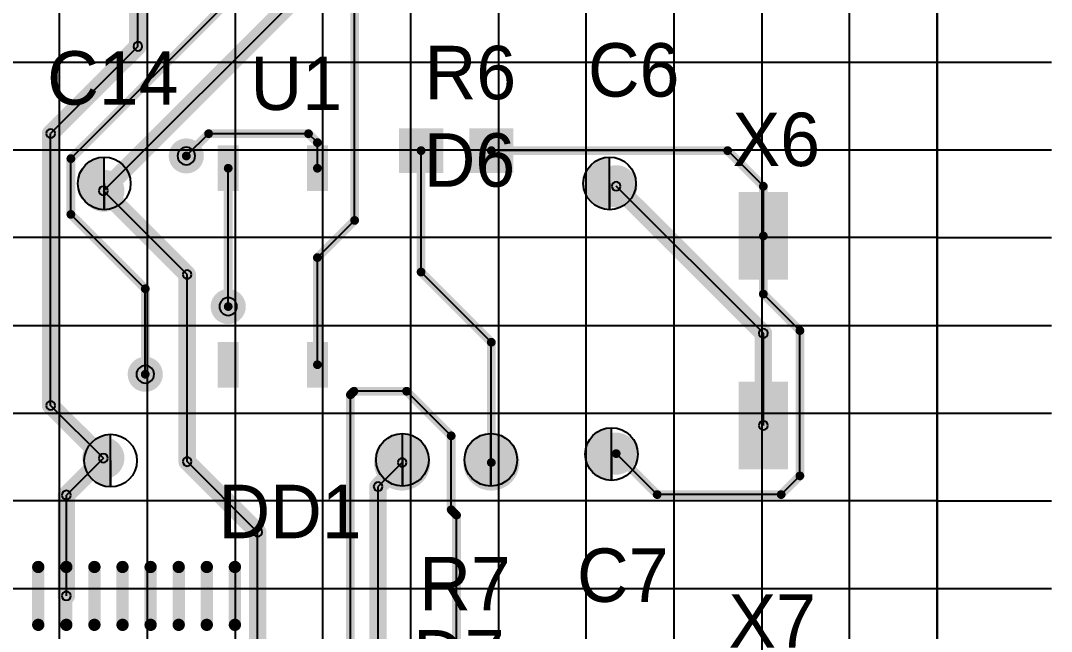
# Model space of a CAD drawing. Header units: millimetres. Extents: x 40 to 3761, y -469 to 920.
# Drawn here: x 3249.5 to 3308.2, y 169.6 to 204.4 of the extents above; entities that cross this region are included whole.
import ezdxf

# ---------------------------------------------------------------- set-up
doc = ezdxf.new("R2010")
doc.units = ezdxf.units.MM
for name, color, linetype in [('TopLayer', 1, 'Continuous'), ('TopOverlay', 2, 'Continuous'), ('Слой1', 7, 'Continuous')]:
    doc.layers.add(name, color=color, linetype=linetype)

# ---------------------------------------------------------------- blocks, each defined once
blk = doc.blocks.new('*U244')
blk.add_line((3.248, 0), (-3.248, 0))
blk = doc.blocks.new('*U245')
at = {"color": 0, "linetype": 'ByBlock', "lineweight": -2, "transparency": 16777216}
for p in [(0, -65), (0, -70), (0, -75), (0, -80), (0, -85), (0, -90), (0, -95)]:
    blk.add_blockref('*U244', p, dxfattribs=at)
blk = doc.blocks.new('*U235')
for p, q in [((5, 152.5), (5, -152.5)), ((-5, 147.5), (-5, -152.5)), ((0.005, -152.5), (0.005, 147.5))]:
    blk.add_line(p, q)
blk = doc.blocks.new('*U236')
at = {"color": 0, "linetype": 'ByBlock', "lineweight": -2, "transparency": 16777216}
for p in [(45, 0), (60, 0), (75, 0), (90, 0)]:
    blk.add_blockref('*U235', p, dxfattribs=at)
blk = doc.blocks.new('*U237')
for p, q in [((50, 5), (-50, 5)), ((-50, 0), (50, 0)), ((-50, -5), (50, -5))]:
    blk.add_line(p, q)
blk = doc.blocks.new('*U230')
at = {"color": 0, "linetype": 'ByBlock', "lineweight": -2, "transparency": 16777216}
for p in [(0, 180), (0, 165), (0, 150)]:
    blk.add_blockref('*U237', p, dxfattribs=at)

msp = doc.modelspace()

# ---------------------------------------------------------------- hatches: boundary and pattern name
h = msp.add_hatch(color=256)
h.dxf.hatch_style = 1
h.paths.add_polyline_path([(3254.243, 196.64, 0.414214), (3252.743, 195.14, 0.414214), (3254.243, 193.64), (3254.243, 195.14)])
h = msp.add_hatch(color=256)
h.dxf.hatch_style = 1
h.paths.add_polyline_path([(3283.031, 196.64, 0.414214), (3281.531, 195.14, 0.414214), (3283.031, 193.64), (3283.031, 195.14)])
h = msp.add_hatch(color=256)
h.dxf.hatch_style = 1
h.paths.add_polyline_path([(3254.607, 180.834, 0.414214), (3253.107, 179.334, 0.414214), (3254.607, 177.834), (3254.607, 179.334)])
h = msp.add_hatch(color=256)
h.dxf.hatch_style = 1
h.paths.add_polyline_path([(3271.226, 180.881, 0.414214), (3269.726, 179.381, 0.414214), (3271.226, 177.881), (3271.226, 179.381)])
h = msp.add_hatch(color=256)
h.dxf.hatch_style = 1
h.paths.add_polyline_path([(3276.263, 180.881, 0.414214), (3274.763, 179.381, 0.414214), (3276.263, 177.881), (3276.263, 179.381)])
h = msp.add_hatch(color=256)
h.dxf.hatch_style = 1
h.paths.add_polyline_path([(3283.137, 181.21, 0.414214), (3281.637, 179.71, 0.414214), (3283.137, 178.21), (3283.137, 179.71)])

# ---------------------------------------------------------------- linework, layer by layer
for p, q in [((3301.695, 17.047), (3301.695, 317.047)), ((3301.695, 314.547), (3301.695, 17.047))]:
    msp.add_line(p, q)
at = {"layer": 'TopLayer'}
for p, q in [((3268.503, 193.029), (3268.503, 227.604)), ((3263.904, 208.111), (3252.343, 196.55)), ((3267.353, 207.881), (3254.193, 194.721)), ((3256.161, 202.951), (3256.161, 206.659)), ((3256.161, 202.951), (3251.192, 197.983)), ((3251.192, 182.481), (3251.192, 197.983)), ((3260.187, 197.973), (3258.917, 196.703)), ((3265.877, 197.973), (3260.187, 197.973)), ((3266.385, 197.465), (3265.877, 197.973)), ((3266.385, 196.003), (3266.385, 197.465)), ((3272.291, 190.085), (3272.291, 197.007)), ((3289.753, 197.007), (3276.291, 197.007)), ((3291.785, 194.975), (3289.753, 197.007)), ((3252.343, 193.371), (3252.343, 196.55)), ((3261.305, 188.117), (3261.305, 196.003)), ((3291.785, 186.593), (3283.403, 194.975)), ((3291.785, 192.143), (3291.785, 194.975)), ((3258.968, 189.946), (3254.193, 194.721)), ((3256.58, 189.133), (3252.343, 193.371)), ((3268.503, 193.029), (3266.385, 190.911)), ((3291.785, 188.829), (3291.785, 192.143)), ((3266.385, 184.803), (3266.385, 190.911)), ((3258.968, 179.278), (3258.968, 189.946)), ((3276.291, 186.085), (3272.291, 190.085)), ((3256.58, 184.257), (3256.58, 189.133)), ((3293.867, 186.746), (3291.785, 188.829)), ((3293.867, 178.465), (3293.867, 186.746)), ((3291.785, 181.343), (3291.785, 186.593)), ((3276.291, 179.227), (3276.291, 186.085)), ((3268.467, 183.291), (3268.264, 183.088)), ((3271.465, 183.291), (3268.467, 183.291)), ((3274.005, 180.751), (3271.465, 183.291)), ((3268.264, 165.511), (3268.264, 183.088)), ((3254.193, 179.481), (3251.192, 182.481)), ((3274.005, 176.535), (3274.005, 180.751)), ((3285.739, 177.399), (3283.403, 179.735)), ((3254.193, 179.481), (3252.085, 177.373)), ((3262.981, 175.265), (3258.968, 179.278)), ((3271.211, 179.227), (3269.839, 177.856)), ((3293.867, 178.465), (3292.801, 177.399)), ((3252.085, 171.623), (3252.085, 177.373)), ((3269.839, 152.405), (3269.839, 177.856)), ((3292.801, 177.399), (3285.739, 177.399)), ((3274.309, 163.327), (3274.309, 176.23)), ((3262.981, 168.966), (3262.981, 175.265))]:
    msp.add_line(p, q, dxfattribs=at)
for points, const_width in [([(3268.503, 193.029), (3268.503, 227.604)], 0.5), ([(3263.904, 208.111), (3252.343, 196.55)], 0.5), ([(3267.353, 207.881), (3254.193, 194.721)], 1), ([(3256.161, 202.951), (3256.161, 206.659)], 1), ([(3256.161, 202.951), (3251.192, 197.983)], 1), ([(3251.192, 182.481), (3251.192, 197.983)], 1), ([(3260.187, 197.973), (3258.917, 196.703)], 0.5), ([(3265.877, 197.973), (3260.187, 197.973)], 0.5), ([(3266.385, 197.465), (3265.877, 197.973)], 0.5), ([(3266.385, 196.003), (3266.385, 197.465)], 0.5), ([(3252.343, 193.371), (3252.343, 196.55)], 0.5), ([(3272.291, 190.085), (3272.291, 197.007)], 0.5), ([(3289.753, 197.007), (3276.291, 197.007)], 0.5), ([(3291.785, 194.975), (3289.753, 197.007)], 0.5), ([(3261.305, 188.117), (3261.305, 196.003)], 0.5), ([(3258.968, 189.946), (3254.193, 194.721)], 1), ([(3291.785, 186.593), (3283.403, 194.975)], 1), ([(3291.785, 192.143), (3291.785, 194.975)], 0.5), ([(3256.58, 189.133), (3252.343, 193.371)], 0.5), ([(3268.503, 193.029), (3266.385, 190.911)], 0.5), ([(3291.785, 188.829), (3291.785, 192.143)], 0.5), ([(3266.385, 184.803), (3266.385, 190.911)], 0.5), ([(3258.968, 179.278), (3258.968, 189.946)], 1), ([(3276.291, 186.085), (3272.291, 190.085)], 0.5), ([(3256.58, 184.257), (3256.58, 189.133)], 0.5), ([(3293.867, 186.746), (3291.785, 188.829)], 0.5), ([(3291.785, 181.343), (3291.785, 186.593)], 1), ([(3293.867, 178.465), (3293.867, 186.746)], 0.5), ([(3276.291, 179.227), (3276.291, 186.085)], 0.5), ([(3268.467, 183.291), (3268.264, 183.088)], 0.5), ([(3268.264, 165.511), (3268.264, 183.088)], 0.5), ([(3271.465, 183.291), (3268.467, 183.291)], 0.5), ([(3274.005, 180.751), (3271.465, 183.291)], 0.5), ([(3254.193, 179.481), (3251.192, 182.481)], 1), ([(3274.005, 176.535), (3274.005, 180.751)], 0.5), ([(3254.193, 179.481), (3252.085, 177.373)], 1), ([(3262.981, 175.265), (3258.968, 179.278)], 1), ([(3271.211, 179.227), (3269.839, 177.856)], 1), ([(3285.739, 177.399), (3283.403, 179.735)], 0.5), ([(3293.867, 178.465), (3292.801, 177.399)], 0.5), ([(3269.839, 152.405), (3269.839, 177.856)], 1), ([(3252.085, 171.623), (3252.085, 177.373)], 1), ([(3292.801, 177.399), (3285.739, 177.399)], 0.5), ([(3274.309, 176.23), (3274.005, 176.535)], 0.5), ([(3274.309, 163.327), (3274.309, 176.23)], 0.5), ([(3262.981, 168.966), (3262.981, 175.265)], 1), ([(3250.485, 173.273), (3250.485, 169.973)], 0.7), ([(3252.085, 173.273), (3252.085, 169.973)], 0.7), ([(3253.685, 173.273), (3253.685, 169.973)], 0.7), ([(3255.285, 173.273), (3255.285, 169.973)], 0.7), ([(3256.885, 173.273), (3256.885, 169.973)], 0.7), ([(3258.485, 173.273), (3258.485, 169.973)], 0.7), ([(3260.085, 173.273), (3260.085, 169.973)], 0.7), ([(3261.685, 173.273), (3261.685, 169.973)], 0.7)]:
    msp.add_lwpolyline(points, dxfattribs=dict(at, const_width=const_width))
for points, const_width in [([(3256.411, 202.951, -1), (3255.911, 202.951, -1)], 0.5), ([(3256.411, 202.951, -1), (3255.911, 202.951, -1)], 0.5), ([(3251.442, 197.983, -1), (3250.943, 197.983, -1)], 0.5), ([(3251.442, 197.983, -1), (3250.943, 197.983, -1)], 0.5), ([(3260.312, 197.973, -1), (3260.062, 197.973, -1)], 0.25), ([(3260.312, 197.973, -1), (3260.062, 197.973, -1)], 0.25), ([(3266.002, 197.973, -1), (3265.752, 197.973, -1)], 0.25), ([(3266.002, 197.973, -1), (3265.752, 197.973, -1)], 0.25), ([(3259.417, 196.703, -1), (3258.417, 196.703, -1)], 1), ([(3266.51, 197.465, -1), (3266.26, 197.465, -1)], 0.25), ([(3266.51, 197.465, -1), (3266.26, 197.465, -1)], 0.25), ([(3252.468, 196.55, -1), (3252.218, 196.55, -1)], 0.25), ([(3252.468, 196.55, -1), (3252.218, 196.55, -1)], 0.25), ([(3259.042, 196.703, -1), (3258.792, 196.703, -1)], 0.25), ([(3272.416, 197.007, -1), (3272.166, 197.007, -1)], 0.25), ([(3276.416, 197.007, -1), (3276.166, 197.007, -1)], 0.25), ([(3289.878, 197.007, -1), (3289.628, 197.007, -1)], 0.25), ([(3289.878, 197.007, -1), (3289.628, 197.007, -1)], 0.25), ([(3261.43, 196.003, -1), (3261.18, 196.003, -1)], 0.25), ([(3266.51, 196.003, -1), (3266.26, 196.003, -1)], 0.25), ([(3283.403, 194.375, -1), (3283.403, 195.575, -1)], 1.2), ([(3254.193, 194.121, -1), (3254.193, 195.321, -1)], 1.2), ([(3254.443, 194.721, -1), (3253.943, 194.721, -1)], 0.5), ([(3254.443, 194.721, -1), (3253.943, 194.721, -1)], 0.5), ([(3283.653, 194.975, -1), (3283.153, 194.975, -1)], 0.5), ([(3291.91, 194.975, -1), (3291.66, 194.975, -1)], 0.25), ([(3291.91, 194.975, -1), (3291.66, 194.975, -1)], 0.25), ([(3252.468, 193.371, -1), (3252.218, 193.371, -1)], 0.25), ([(3252.468, 193.371, -1), (3252.218, 193.371, -1)], 0.25), ([(3268.628, 193.029, -1), (3268.378, 193.029, -1)], 0.25), ([(3268.628, 193.029, -1), (3268.378, 193.029, -1)], 0.25), ([(3291.91, 192.143, -1), (3291.66, 192.143, -1)], 0.25), ([(3291.91, 192.143, -1), (3291.66, 192.143, -1)], 0.25), ([(3266.51, 190.911, -1), (3266.26, 190.911, -1)], 0.25), ([(3266.51, 190.911, -1), (3266.26, 190.911, -1)], 0.25), ([(3259.218, 189.946, -1), (3258.718, 189.946, -1)], 0.5), ([(3259.218, 189.946, -1), (3258.718, 189.946, -1)], 0.5), ([(3272.416, 190.085, -1), (3272.166, 190.085, -1)], 0.25), ([(3272.416, 190.085, -1), (3272.166, 190.085, -1)], 0.25), ([(3256.705, 189.133, -1), (3256.455, 189.133, -1)], 0.25), ([(3256.705, 189.133, -1), (3256.455, 189.133, -1)], 0.25), ([(3261.805, 188.117, -1), (3260.805, 188.117, -1)], 1), ([(3291.91, 188.829, -1), (3291.66, 188.829, -1)], 0.25), ([(3291.91, 188.829, -1), (3291.66, 188.829, -1)], 0.25), ([(3261.43, 188.117, -1), (3261.18, 188.117, -1)], 0.25), ([(3292.035, 186.593, -1), (3291.535, 186.593, -1)], 0.5), ([(3292.035, 186.593, -1), (3291.535, 186.593, -1)], 0.5), ([(3293.992, 186.746, -1), (3293.742, 186.746, -1)], 0.25), ([(3293.992, 186.746, -1), (3293.742, 186.746, -1)], 0.25), ([(3276.416, 186.085, -1), (3276.166, 186.085, -1)], 0.25), ([(3276.416, 186.085, -1), (3276.166, 186.085, -1)], 0.25), ([(3257.08, 184.257, -1), (3256.08, 184.257, -1)], 1), ([(3266.51, 184.803, -1), (3266.26, 184.803, -1)], 0.25), ([(3256.705, 184.257, -1), (3256.455, 184.257, -1)], 0.25), ([(3268.389, 183.088, -1), (3268.139, 183.088, -1)], 0.25), ([(3268.389, 183.088, -1), (3268.139, 183.088, -1)], 0.25), ([(3268.592, 183.291, -1), (3268.342, 183.291, -1)], 0.25), ([(3268.592, 183.291, -1), (3268.342, 183.291, -1)], 0.25), ([(3271.59, 183.291, -1), (3271.34, 183.291, -1)], 0.25), ([(3271.59, 183.291, -1), (3271.34, 183.291, -1)], 0.25), ([(3251.442, 182.481, -1), (3250.943, 182.481, -1)], 0.5), ([(3251.442, 182.481, -1), (3250.943, 182.481, -1)], 0.5), ([(3292.035, 181.343, -1), (3291.535, 181.343, -1)], 0.5), ([(3274.13, 180.751, -1), (3273.88, 180.751, -1)], 0.25), ([(3274.13, 180.751, -1), (3273.88, 180.751, -1)], 0.25), ([(3283.403, 179.135, -1), (3283.403, 180.335, -1)], 1.2), ([(3254.193, 178.881, -1), (3254.193, 180.081, -1)], 1.2), ([(3271.211, 178.427, -1), (3271.211, 180.027, -1)], 1.6), ([(3276.291, 178.427, -1), (3276.291, 180.027, -1)], 1.6), ([(3254.443, 179.481, -1), (3253.943, 179.481, -1)], 0.5), ([(3254.443, 179.481, -1), (3253.943, 179.481, -1)], 0.5), ([(3259.218, 179.278, -1), (3258.718, 179.278, -1)], 0.5), ([(3259.218, 179.278, -1), (3258.718, 179.278, -1)], 0.5), ([(3271.461, 179.227, -1), (3270.961, 179.227, -1)], 0.5), ([(3283.528, 179.735, -1), (3283.278, 179.735, -1)], 0.25), ([(3276.416, 179.227, -1), (3276.166, 179.227, -1)], 0.25), ([(3293.992, 178.465, -1), (3293.742, 178.465, -1)], 0.25), ([(3293.992, 178.465, -1), (3293.742, 178.465, -1)], 0.25), ([(3270.089, 177.856, -1), (3269.589, 177.856, -1)], 0.5), ([(3270.089, 177.856, -1), (3269.589, 177.856, -1)], 0.5), ([(3252.335, 177.373, -1), (3251.835, 177.373, -1)], 0.5), ([(3252.335, 177.373, -1), (3251.835, 177.373, -1)], 0.5), ([(3285.864, 177.399, -1), (3285.614, 177.399, -1)], 0.25), ([(3285.864, 177.399, -1), (3285.614, 177.399, -1)], 0.25), ([(3292.926, 177.399, -1), (3292.676, 177.399, -1)], 0.25), ([(3292.926, 177.399, -1), (3292.676, 177.399, -1)], 0.25), ([(3274.13, 176.535, -1), (3273.88, 176.535, -1)], 0.25), ([(3274.13, 176.535, -1), (3273.88, 176.535, -1)], 0.25), ([(3274.434, 176.23, -1), (3274.184, 176.23, -1)], 0.25), ([(3274.434, 176.23, -1), (3274.184, 176.23, -1)], 0.25), ([(3263.231, 175.265, -1), (3262.731, 175.265, -1)], 0.5), ([(3263.231, 175.265, -1), (3262.731, 175.265, -1)], 0.5), ([(3250.66, 173.273, -1), (3250.31, 173.273, -1)], 0.35), ([(3252.26, 173.273, -1), (3251.91, 173.273, -1)], 0.35), ([(3253.86, 173.273, -1), (3253.51, 173.273, -1)], 0.35), ([(3255.46, 173.273, -1), (3255.11, 173.273, -1)], 0.35), ([(3257.06, 173.273, -1), (3256.71, 173.273, -1)], 0.35), ([(3258.66, 173.273, -1), (3258.31, 173.273, -1)], 0.35), ([(3260.26, 173.273, -1), (3259.91, 173.273, -1)], 0.35), ([(3261.86, 173.273, -1), (3261.51, 173.273, -1)], 0.35), ([(3252.335, 171.623, -1), (3251.835, 171.623, -1)], 0.5), ([(3250.66, 169.973, -1), (3250.31, 169.973, -1)], 0.35), ([(3252.26, 169.973, -1), (3251.91, 169.973, -1)], 0.35), ([(3253.86, 169.973, -1), (3253.51, 169.973, -1)], 0.35), ([(3255.46, 169.973, -1), (3255.11, 169.973, -1)], 0.35), ([(3257.06, 169.973, -1), (3256.71, 169.973, -1)], 0.35), ([(3258.66, 169.973, -1), (3258.31, 169.973, -1)], 0.35), ([(3260.26, 169.973, -1), (3259.91, 169.973, -1)], 0.35), ([(3261.86, 169.973, -1), (3261.51, 169.973, -1)], 0.35)]:
    msp.add_lwpolyline(points, format="xyb", close=True, dxfattribs=dict(at, const_width=const_width))
for centre, radius, start, end in [((3256.161, 202.951), 0.25, 0, 180), ((3256.161, 202.951), 0.25, 0, 180), ((3256.161, 202.951), 0.25, 180, 0), ((3256.161, 202.951), 0.25, 180, 0), ((3251.192, 197.983), 0.25, 0, 180), ((3251.192, 197.983), 0.25, 0, 180), ((3251.192, 197.983), 0.25, 180, 0), ((3251.192, 197.983), 0.25, 180, 0), ((3260.187, 197.973), 0.125, 0, 180), ((3260.187, 197.973), 0.125, 0, 180), ((3260.187, 197.973), 0.125, 180, 0), ((3260.187, 197.973), 0.125, 180, 0), ((3265.877, 197.973), 0.125, 0, 180), ((3265.877, 197.973), 0.125, 0, 180), ((3265.877, 197.973), 0.125, 180, 0), ((3265.877, 197.973), 0.125, 180, 0), ((3266.385, 197.465), 0.125, 0, 180), ((3266.385, 197.465), 0.125, 0, 180), ((3266.385, 197.465), 0.125, 180, 0), ((3266.385, 197.465), 0.125, 180, 0), ((3258.917, 196.703), 0.5, 0, 180), ((3258.917, 196.703), 0.5, 180, 0), ((3258.917, 196.703), 0.125, 0, 180), ((3258.917, 196.703), 0.125, 180, 0), ((3272.291, 197.007), 0.125, 0, 180), ((3272.291, 197.007), 0.125, 180, 0), ((3276.291, 197.007), 0.125, 0, 180), ((3276.291, 197.007), 0.125, 180, 0), ((3289.753, 197.007), 0.125, 0, 180), ((3289.753, 197.007), 0.125, 0, 180), ((3289.753, 197.007), 0.125, 180, 0), ((3289.753, 197.007), 0.125, 180, 0), ((3252.343, 196.55), 0.125, 0, 180), ((3252.343, 196.55), 0.125, 0, 180), ((3252.343, 196.55), 0.125, 180, 0), ((3252.343, 196.55), 0.125, 180, 0), ((3261.305, 196.003), 0.125, 0, 180), ((3266.385, 196.003), 0.125, 0, 180), ((3261.305, 196.003), 0.125, 180, 0), ((3266.385, 196.003), 0.125, 180, 0), ((3254.193, 194.721), 0.25, 0, 180), ((3254.193, 194.721), 0.25, 0, 180), ((3283.403, 194.975), 0.25, 0, 180), ((3283.403, 194.975), 0.25, 180, 0), ((3291.785, 194.975), 0.125, 0, 180), ((3291.785, 194.975), 0.125, 0, 180), ((3291.785, 194.975), 0.125, 180, 0), ((3291.785, 194.975), 0.125, 180, 0), ((3254.193, 194.721), 0.25, 180, 0), ((3254.193, 194.721), 0.25, 180, 0), ((3252.343, 193.371), 0.125, 0, 180), ((3252.343, 193.371), 0.125, 0, 180), ((3252.343, 193.371), 0.125, 180, 0), ((3252.343, 193.371), 0.125, 180, 0), ((3268.503, 193.029), 0.125, 0, 180), ((3268.503, 193.029), 0.125, 0, 180), ((3268.503, 193.029), 0.125, 180, 0), ((3268.503, 193.029), 0.125, 180, 0), ((3291.785, 192.143), 0.125, 0, 180), ((3291.785, 192.143), 0.125, 0, 180), ((3291.785, 192.143), 0.125, 180, 0), ((3291.785, 192.143), 0.125, 180, 0), ((3266.385, 190.911), 0.125, 0, 180), ((3266.385, 190.911), 0.125, 0, 180), ((3266.385, 190.911), 0.125, 180, 0), ((3266.385, 190.911), 0.125, 180, 0), ((3258.968, 189.946), 0.25, 0, 180), ((3258.968, 189.946), 0.25, 0, 180), ((3258.968, 189.946), 0.25, 180, 0), ((3258.968, 189.946), 0.25, 180, 0), ((3272.291, 190.085), 0.125, 0, 180), ((3272.291, 190.085), 0.125, 0, 180), ((3272.291, 190.085), 0.125, 180, 0), ((3272.291, 190.085), 0.125, 180, 0), ((3256.58, 189.133), 0.125, 0, 180), ((3256.58, 189.133), 0.125, 0, 180), ((3256.58, 189.133), 0.125, 180, 0), ((3256.58, 189.133), 0.125, 180, 0), ((3261.305, 188.117), 0.5, 0, 180), ((3291.785, 188.829), 0.125, 0, 180), ((3291.785, 188.829), 0.125, 0, 180), ((3291.785, 188.829), 0.125, 180, 0), ((3291.785, 188.829), 0.125, 180, 0), ((3261.305, 188.117), 0.5, 180, 0), ((3261.305, 188.117), 0.125, 0, 180), ((3261.305, 188.117), 0.125, 180, 0), ((3291.785, 186.593), 0.25, 0, 180), ((3291.785, 186.593), 0.25, 0, 180), ((3293.867, 186.746), 0.125, 0, 180), ((3293.867, 186.746), 0.125, 0, 180), ((3293.867, 186.746), 0.125, 180, 0), ((3293.867, 186.746), 0.125, 180, 0), ((3276.291, 186.085), 0.125, 0, 180), ((3276.291, 186.085), 0.125, 0, 180), ((3291.785, 186.593), 0.25, 180, 0), ((3291.785, 186.593), 0.25, 180, 0), ((3276.291, 186.085), 0.125, 180, 0), ((3276.291, 186.085), 0.125, 180, 0), ((3256.58, 184.257), 0.5, 0, 180), ((3256.58, 184.257), 0.125, 0, 180), ((3266.385, 184.803), 0.125, 0, 180), ((3266.385, 184.803), 0.125, 180, 0), ((3256.58, 184.257), 0.5, 180, 0), ((3256.58, 184.257), 0.125, 180, 0), ((3268.264, 183.088), 0.125, 0, 180), ((3268.264, 183.088), 0.125, 0, 180), ((3268.467, 183.291), 0.125, 0, 180), ((3268.467, 183.291), 0.125, 0, 180), ((3268.467, 183.291), 0.125, 180, 0), ((3268.467, 183.291), 0.125, 180, 0), ((3271.465, 183.291), 0.125, 0, 180), ((3271.465, 183.291), 0.125, 0, 180), ((3271.465, 183.291), 0.125, 180, 0), ((3271.465, 183.291), 0.125, 180, 0), ((3251.192, 182.481), 0.25, 0, 180), ((3251.192, 182.481), 0.25, 0, 180), ((3268.264, 183.088), 0.125, 180, 0), ((3268.264, 183.088), 0.125, 180, 0), ((3251.192, 182.481), 0.25, 180, 0), ((3251.192, 182.481), 0.25, 180, 0), ((3291.785, 181.343), 0.25, 0, 180), ((3274.005, 180.751), 0.125, 0, 180), ((3274.005, 180.751), 0.125, 0, 180), ((3291.785, 181.343), 0.25, 180, 0), ((3274.005, 180.751), 0.125, 180, 0), ((3274.005, 180.751), 0.125, 180, 0), ((3254.193, 179.481), 0.25, 0, 180), ((3254.193, 179.481), 0.25, 0, 180), ((3283.403, 179.735), 0.125, 0, 180), ((3283.403, 179.735), 0.125, 180, 0), ((3254.193, 179.481), 0.25, 180, 0), ((3254.193, 179.481), 0.25, 180, 0), ((3258.968, 179.278), 0.25, 0, 180), ((3258.968, 179.278), 0.25, 0, 180), ((3258.968, 179.278), 0.25, 180, 0), ((3258.968, 179.278), 0.25, 180, 0), ((3271.211, 179.227), 0.25, 0, 180), ((3271.211, 179.227), 0.25, 180, 0), ((3276.291, 179.227), 0.125, 0, 180), ((3276.291, 179.227), 0.125, 180, 0), ((3293.867, 178.465), 0.125, 0, 180), ((3293.867, 178.465), 0.125, 0, 180), ((3269.839, 177.856), 0.25, 0, 180), ((3269.839, 177.856), 0.25, 0, 180), ((3293.867, 178.465), 0.125, 180, 0), ((3293.867, 178.465), 0.125, 180, 0), ((3252.085, 177.373), 0.25, 0, 180), ((3252.085, 177.373), 0.25, 0, 180), ((3252.085, 177.373), 0.25, 180, 0), ((3252.085, 177.373), 0.25, 180, 0), ((3269.839, 177.856), 0.25, 180, 0), ((3269.839, 177.856), 0.25, 180, 0), ((3285.739, 177.399), 0.125, 0, 180), ((3285.739, 177.399), 0.125, 0, 180), ((3285.739, 177.399), 0.125, 180, 0), ((3285.739, 177.399), 0.125, 180, 0), ((3292.801, 177.399), 0.125, 0, 180), ((3292.801, 177.399), 0.125, 0, 180), ((3292.801, 177.399), 0.125, 180, 0), ((3292.801, 177.399), 0.125, 180, 0), ((3262.981, 175.265), 0.25, 0, 180), ((3262.981, 175.265), 0.25, 0, 180), ((3262.981, 175.265), 0.25, 180, 0), ((3262.981, 175.265), 0.25, 180, 0), ((3252.085, 171.623), 0.25, 0, 180), ((3252.085, 171.623), 0.25, 180, 0)]:
    msp.add_arc(centre, radius, start, end, dxfattribs=at)
for points in [[(3273.551, 195.737), (3271.031, 195.737), (3273.551, 198.277), (3271.031, 198.277)], [(3277.551, 195.737), (3275.031, 195.737), (3277.551, 198.277), (3275.031, 198.277)], [(3261.905, 197.303), (3261.905, 194.703), (3260.705, 197.303), (3260.705, 194.703)], [(3266.985, 197.303), (3266.985, 194.703), (3265.785, 197.303), (3265.785, 194.703)], [(3290.385, 189.643), (3290.385, 194.643), (3293.185, 189.643), (3293.185, 194.643)], [(3260.705, 183.503), (3260.705, 186.103), (3261.905, 183.503), (3261.905, 186.103)], [(3265.785, 183.503), (3265.785, 186.103), (3266.985, 183.503), (3266.985, 186.103)], [(3290.385, 178.843), (3290.385, 183.843), (3293.185, 178.843), (3293.185, 183.843)]]:
    msp.add_solid(points, dxfattribs=at)
at = {"layer": 'Слой1'}
for p, q in [((3254.243, 193.64), (3254.243, 196.64)), ((3283.031, 193.64), (3283.031, 196.64)), ((3254.243, 195.14), (3254.243, 193.64)), ((3283.031, 195.14), (3283.031, 193.64)), ((3254.607, 177.834), (3254.607, 180.834)), ((3271.226, 177.881), (3271.226, 180.881)), ((3276.263, 177.881), (3276.263, 180.881)), ((3283.137, 178.21), (3283.137, 181.21)), ((3283.137, 179.71), (3283.137, 178.21)), ((3254.607, 179.334), (3254.607, 177.834)), ((3271.226, 179.381), (3271.226, 177.881)), ((3276.263, 179.381), (3276.263, 177.881))]:
    msp.add_line(p, q, dxfattribs=at)
for centre in [(3254.243, 195.14), (3283.031, 195.14), (3254.607, 179.334), (3271.226, 179.381), (3276.263, 179.381), (3283.137, 179.71)]:
    msp.add_circle(centre, 1.5, dxfattribs=at)

# ---------------------------------------------------------------- block references
for name, p in [('*U236', (3206.695, 169.547)), ('*U230', (3251.695, 22.047))]:
    msp.add_blockref(name, p)
at = {"extrusion": (0, 0, -1), "zscale": -1}
msp.add_blockref('*U245', (-3304.943, 267.047), dxfattribs=at)

# ---------------------------------------------------------------- texts
at = {"layer": 'TopOverlay'}
for s, p in [('C6', (3281.793, 200.086)), ('C14', (3250.991, 199.629)), ('R6', (3272.492, 199.934)), ('U1', (3262.58, 199.324)), ('X6', (3290.027, 196.124)), ('D6', (3272.438, 194.95)), ('DD1', (3260.75, 174.912)), ('C7', (3281.171, 171.281)), ('R7', (3272.187, 170.798)), ('X7', (3289.796, 168.667)), ('D7', (3271.831, 166.63))]:
    msp.add_text(s, height=3.048, dxfattribs=at).set_placement(p)

doc.saveas('drawing.dxf')
